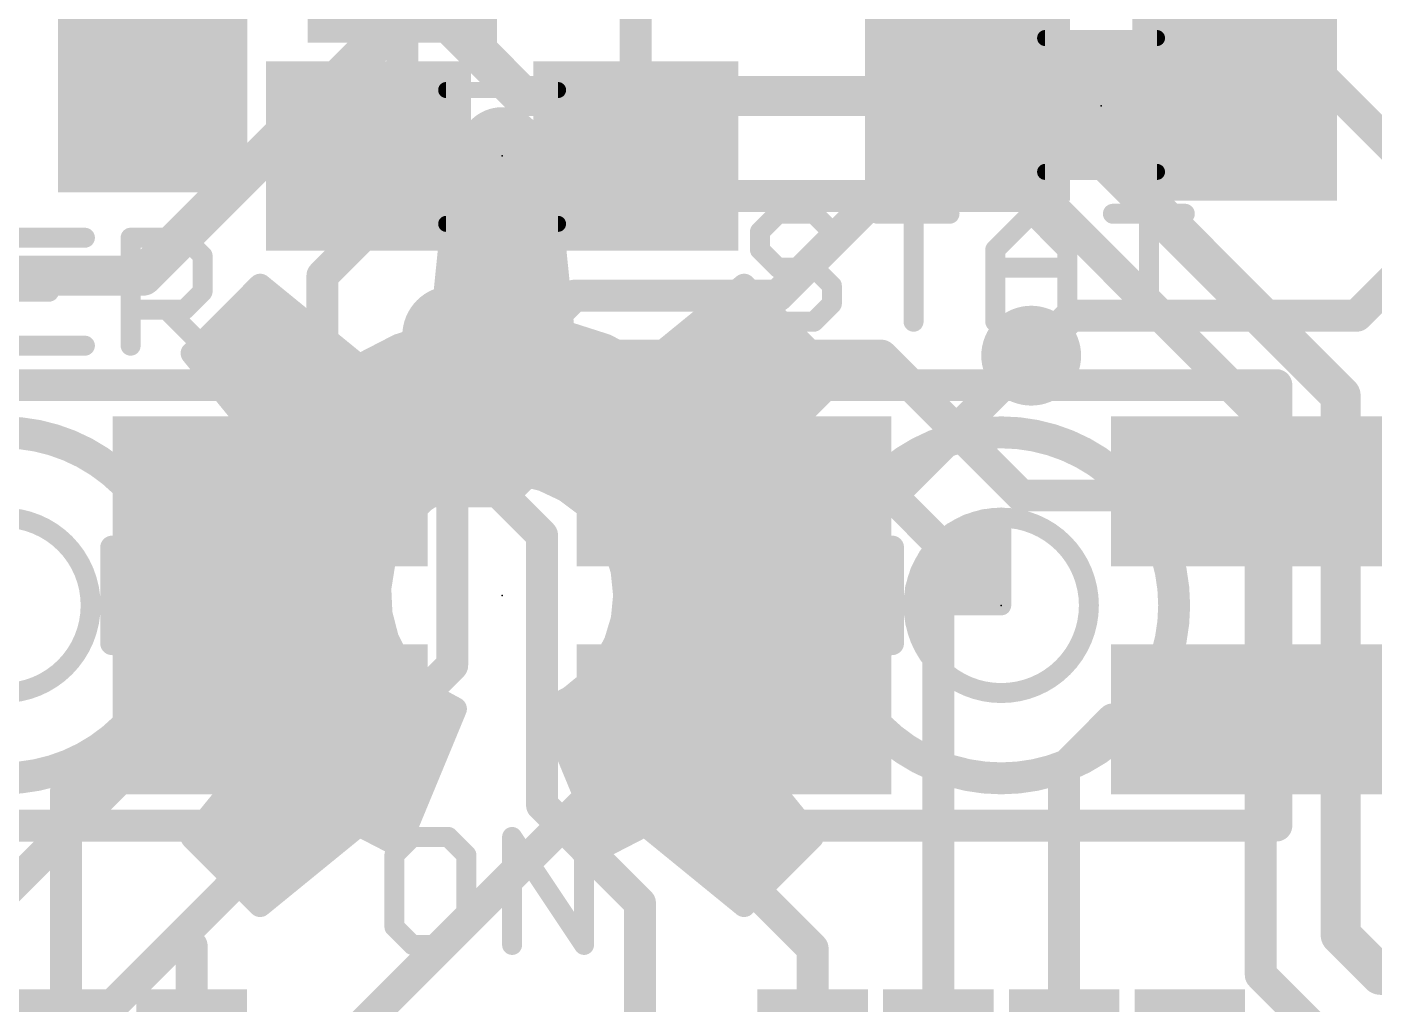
# Model space of a CAD drawing. Extents: x -41 to 66, y -12 to 41.
# Drawn here: x 7.14 to 15.71, y 25.72 to 31.93 of the extents above; entities that cross this region are included whole.
import ezdxf

# ---------------------------------------------------------------- set-up
doc = ezdxf.new("R2010")
doc.units = 0
for name, color, linetype in [('1', 12, 'CONTINUOUS'), ('16', 132, 'CONTINUOUS'), ('18', 110, 'CONTINUOUS'), ('21', 41, 'CONTINUOUS'), ('22', 40, 'CONTINUOUS'), ('23', 53, 'CONTINUOUS'), ('24', 53, 'CONTINUOUS'), ('29', 253, 'CONTINUOUS'), ('31', 253, 'CONTINUOUS'), ('51', 53, 'CONTINUOUS')]:
    doc.layers.add(name, color=color, linetype=linetype)

# ---------------------------------------------------------------- blocks, each defined once
blk = doc.blocks.new('RECT')
blk.add_solid([(-0.5, -0.5), (0.5, -0.5), (-0.5, 0.5), (0.5, 0.5)])
blk = doc.blocks.new('ROUNDV')
at = {"const_width": 0.5}
blk.add_lwpolyline([(0, -0.25, 1), (0, 0.25, 1), (0, -0.25)], format="xyb", dxfattribs=at)

msp = doc.modelspace()

# ---------------------------------------------------------------- linework, layer by layer
at = {"layer": '1', "const_width": 0.2032}
for points in [[(14.615, 33.375), (14.615, 31.6375)], [(9.525, 32.4875), (9.525, 31.33)], [(11.01, 31.115), (11.01, 32.219)], [(14.615, 31.6375), (14.82, 31.4325)], [(7.9375, 31.535), (7.9375, 31.1785)], [(11.9135, 30.226), (13.12, 31.4325)], [(15.5965, 30.099), (16.93, 31.4325)], [(9.525, 31.33), (9.31, 31.115)], [(10.6172, 30.226), (10.3632, 29.972)], [(10.6172, 30.226), (11.9135, 30.226)], [(13.7795, 30.099), (13.5255, 29.845)], [(13.7795, 30.099), (15.5965, 30.099)], [(10.3632, 29.972), (9.8425, 29.972)], [(10.414, 29.464), (10.795, 29.845)], [(10.795, 29.845), (12.573, 29.845)], [(12.573, 29.845), (13.462, 28.956)], [(10.414, 29.21), (10.414, 29.464)], [(10.1606, 28.9566), (10.414, 29.21)], [(8.685, 28.9825), (10.1346, 28.9825)], [(10.1346, 28.9825), (10.1606, 28.9566)], [(10.16, 28.956), (10.1606, 28.9566)], [(10.1606, 28.9566), (10.414, 28.7031)], [(11.635, 28.9825), (12.61, 28.9825)], [(12.935, 28.6575), (12.61, 28.9825)], [(13.462, 28.956), (15.0085, 28.956)], [(15.0085, 28.956), (15.035, 28.9825)], [(10.414, 28.7031), (10.414, 26.9875)], [(12.935, 25.39), (12.935, 28.6575)], [(7.8475, 27.5325), (7.385, 27.07)], [(8.685, 27.5325), (7.8475, 27.5325)], [(11.635, 27.5325), (11.635, 26.5758)], [(14.0451, 27.5325), (13.735, 27.2224)], [(15.035, 27.5325), (14.0451, 27.5325)], [(13.735, 25.39), (13.735, 27.2224)], [(7.385, 25.39), (7.385, 27.07)], [(11.037, 26.3645), (10.414, 26.9875)], [(12.135, 26.0758), (11.635, 26.5758)], [(11.037, 24.765), (11.037, 26.3645)], [(8.185, 25.39), (8.185, 26.092)], [(12.135, 25.39), (12.135, 26.0758)]]:
    msp.add_lwpolyline(points, dxfattribs=at)
at = {"layer": '1', "const_width": 0.1016}
for points in [[(14.6509, 31.6734, 1), (14.5791, 31.6016)], [(7.9883, 31.535, 1), (7.8867, 31.535)], [(14.5642, 31.6375, 1), (14.6658, 31.6375)], [(13.1559, 31.3966, 1), (13.0841, 31.4684)], [(14.7841, 31.3966, 1), (14.8559, 31.4684)], [(9.4742, 31.33, 1), (9.5758, 31.33)], [(9.5609, 31.2941, 1), (9.4891, 31.3659)], [(7.8867, 31.1785, 1), (7.9883, 31.1785)], [(9.2741, 31.1509, 1), (9.3459, 31.0791)], [(10.9592, 31.115, 1), (11.0608, 31.115)], [(10.6172, 30.2768, 1), (10.6172, 30.1752)], [(10.6531, 30.1901, 1), (10.5813, 30.2619)], [(11.8776, 30.2619, 1), (11.9494, 30.1901)], [(11.9135, 30.1752, 1), (11.9135, 30.2768)], [(13.7795, 30.1498, 1), (13.7795, 30.0482)], [(13.8154, 30.0631, 1), (13.7436, 30.1349)], [(15.5606, 30.1349, 1), (15.6324, 30.0631)], [(15.5965, 30.0482, 1), (15.5965, 30.1498)], [(9.8425, 30.0228, 1), (9.8425, 29.9212)], [(10.3273, 30.0079, 1), (10.3991, 29.9361)], [(10.3632, 29.9212, 1), (10.3632, 30.0228)], [(10.795, 29.8958, 1), (10.795, 29.7942)], [(10.8309, 29.8091, 1), (10.7591, 29.8809)], [(12.6089, 29.8809, 1), (12.5371, 29.8091)], [(12.573, 29.7942, 1), (12.573, 29.8958)], [(13.4896, 29.8809, 1), (13.5614, 29.8091)], [(10.4648, 29.464, 1), (10.3632, 29.464)], [(10.3781, 29.4999, 1), (10.4499, 29.4281)], [(10.4499, 29.1741, 1), (10.3781, 29.2459)], [(10.3632, 29.21, 1), (10.4648, 29.21)], [(8.685, 29.0333, 1), (8.685, 28.9317)], [(10.1705, 29.0184, 1), (10.0987, 28.9466)], [(10.1965, 28.9925, 1), (10.1246, 28.9206)], [(10.1965, 28.9206, 1), (10.1246, 28.9925)], [(10.1346, 28.9317, 1), (10.1346, 29.0333)], [(11.635, 29.0333, 1), (11.635, 28.9317)], [(12.6459, 29.0184, 1), (12.5741, 28.9466)], [(12.61, 28.9317, 1), (12.61, 29.0333)], [(13.462, 29.0068, 1), (13.462, 28.9052)], [(15.0709, 28.9466, 1), (14.9991, 29.0184)], [(15.0085, 28.9052, 1), (15.0085, 29.0068)], [(10.1241, 28.9919, 1), (10.1959, 28.9201)], [(10.1246, 28.9925, 1), (10.1965, 28.9206)], [(10.1246, 28.9206, 1), (10.1965, 28.9925)], [(13.4261, 28.9201, 1), (13.4979, 28.9919)], [(14.9726, 28.9919, 1), (15.0444, 28.9201)], [(10.4648, 28.7031, 1), (10.3632, 28.7031)], [(10.3781, 28.6672, 1), (10.4499, 28.739)], [(12.9858, 28.6575, 1), (12.8842, 28.6575)], [(12.8991, 28.6216, 1), (12.9709, 28.6934)], [(7.8475, 27.5833, 1), (7.8475, 27.4817)], [(7.8834, 27.4966, 1), (7.8116, 27.5684)], [(8.685, 27.4817, 1), (8.685, 27.5833)], [(11.6858, 27.5325, 1), (11.5842, 27.5325)], [(14.0451, 27.5833, 1), (14.0451, 27.4817)], [(14.081, 27.4966, 1), (14.0092, 27.5684)], [(15.035, 27.4817, 1), (15.035, 27.5833)], [(13.7858, 27.2224, 1), (13.6842, 27.2224)], [(13.6991, 27.2583, 1), (13.7709, 27.1865)], [(7.4358, 27.07, 1), (7.3342, 27.07)], [(7.3491, 27.1059, 1), (7.4209, 27.0341)], [(10.4499, 27.0234, 1), (10.3781, 26.9516)], [(10.3632, 26.9875, 1), (10.4648, 26.9875)], [(11.6709, 26.6117, 1), (11.5991, 26.5399)], [(11.5842, 26.5758, 1), (11.6858, 26.5758)], [(11.0878, 26.3645, 1), (10.9862, 26.3645)], [(11.0011, 26.3286, 1), (11.0729, 26.4004)], [(8.2358, 26.092, 1), (8.1342, 26.092)], [(12.1858, 26.0758, 1), (12.0842, 26.0758)], [(12.0991, 26.0399, 1), (12.1709, 26.1117)]]:
    msp.add_lwpolyline(points, format="xyb", dxfattribs=at)
at = {"layer": '16'}
for points, const_width in [([(14.732, 32.258), (16.51, 30.48)], 0.2032), ([(7.874, 30.353), (9.652, 32.131)], 0.254), ([(10.287, 31.496), (9.652, 32.131)], 0.254), ([(10.287, 31.496), (13.589, 31.496)], 0.254), ([(13.589, 31.496), (15.494, 29.591)], 0.254), ([(9.017, 30.353), (9.525, 30.861)], 0.2032), ([(9.525, 30.861), (13.589, 30.861)], 0.2032), ([(13.589, 30.861), (14.986, 29.464)], 0.2032), ([(4.572, 30.353), (7.874, 30.353)], 0.254), ([(9.017, 28.448), (9.017, 30.353)], 0.2032), ([(9.8425, 29.972), (9.8425, 27.8765)], 0.2032), ([(7.874, 24.1935), (13.5255, 29.845)], 0.2032), ([(15.494, 26.162), (15.494, 29.591)], 0.254), ([(15.494, 29.591), (15.494, 28.829)], 0.2032), ([(14.986, 29.464), (14.986, 25.908)], 0.2032), ([(4.445, 23.876), (9.017, 28.448)], 0.2032), ([(9.8425, 27.8765), (6.731, 24.765)], 0.2032), ([(15.748, 25.908), (15.494, 26.162)], 0.254), ([(14.986, 25.908), (15.494, 25.4)], 0.2032), ([(16.129, 25.908), (15.748, 25.908)], 0.254)]:
    msp.add_lwpolyline(points, dxfattribs=dict(at, const_width=const_width))
for points, const_width in [([(10.287, 31.5595, 1), (10.287, 31.4325)], 0.127), ([(13.6339, 31.5409, 1), (13.5441, 31.4511)], 0.127), ([(13.589, 31.4325, 1), (13.589, 31.5595)], 0.127), ([(10.2421, 31.4511, 1), (10.3319, 31.5409)], 0.127), ([(9.525, 30.9118, 1), (9.525, 30.8102)], 0.1016), ([(9.5609, 30.8251, 1), (9.4891, 30.8969)], 0.1016), ([(13.6249, 30.8969, 1), (13.5531, 30.8251)], 0.1016), ([(13.589, 30.8102, 1), (13.589, 30.9118)], 0.1016), ([(7.8291, 30.3979, 1), (7.9189, 30.3081)], 0.127), ([(7.874, 30.2895, 1), (7.874, 30.4165)], 0.127), ([(9.0678, 30.353, 1), (8.9662, 30.353)], 0.1016), ([(8.9811, 30.3889, 1), (9.0529, 30.3171)], 0.1016), ([(9.8933, 29.972, 1), (9.7917, 29.972)], 0.1016), ([(13.5614, 29.8091, 1), (13.4896, 29.8809)], 0.1016), ([(15.5575, 29.591, 1), (15.4305, 29.591)], 0.127), ([(15.4491, 29.5461, 1), (15.5389, 29.6359)], 0.127), ([(15.5448, 29.591, 1), (15.4432, 29.591)], 0.1016), ([(15.0368, 29.464, 1), (14.9352, 29.464)], 0.1016), ([(14.9501, 29.4281, 1), (15.0219, 29.4999)], 0.1016), ([(15.4432, 28.829, 1), (15.5448, 28.829)], 0.1016), ([(9.0529, 28.4121, 1), (8.9811, 28.4839)], 0.1016), ([(8.9662, 28.448, 1), (9.0678, 28.448)], 0.1016), ([(9.8784, 27.8406, 1), (9.8066, 27.9124)], 0.1016), ([(9.7917, 27.8765, 1), (9.8933, 27.8765)], 0.1016), ([(15.5389, 26.2069, 1), (15.4491, 26.1171)], 0.127), ([(15.4305, 26.162, 1), (15.5575, 26.162)], 0.127), ([(15.0219, 25.9439, 1), (14.9501, 25.8721)], 0.1016), ([(15.748, 25.9715, 1), (15.748, 25.8445)], 0.127), ([(15.7031, 25.8631, 1), (15.7929, 25.9529)], 0.127), ([(14.9352, 25.908, 1), (15.0368, 25.908)], 0.1016)]:
    msp.add_lwpolyline(points, format="xyb", dxfattribs=dict(at, const_width=const_width))
at = {"layer": '21'}
for points, const_width in [([(10.16, 31.0845), (10.16, 31.1455)], 0.5588), ([(11.9145, 30.7473), (11.8001, 30.6329)], 0.127), ([(12.1433, 30.7473), (11.9145, 30.7473)], 0.127), ([(12.2577, 30.6329), (12.1433, 30.7473)], 0.127), ([(12.5485, 30.7473), (13.0061, 30.7473)], 0.127), ([(12.7773, 30.0609), (12.7773, 30.7473)], 0.127), ([(13.2969, 30.5185), (13.5257, 30.7473)], 0.127), ([(13.5257, 30.7473), (13.7545, 30.5185)], 0.127), ([(14.0453, 30.7473), (14.5029, 30.7473)], 0.127), ([(14.2741, 30.0609), (14.2741, 30.7473)], 0.127), ([(11.8001, 30.6329), (11.8001, 30.5185)], 0.127), ([(7.5061, 30.5949), (7.0485, 30.5949)], 0.127), ([(7.7969, 29.9085), (7.7969, 30.5949)], 0.127), ([(7.7969, 30.5949), (8.1401, 30.5949)], 0.127), ([(8.1401, 30.5949), (8.2545, 30.4805)], 0.127), ([(8.2545, 30.4805), (8.2545, 30.2517)], 0.127), ([(11.8001, 30.5185), (11.9145, 30.4041)], 0.127), ([(13.2969, 30.0609), (13.2969, 30.5185)], 0.127), ([(13.7545, 30.5185), (13.7545, 30.0609)], 0.127), ([(11.9145, 30.4041), (12.1433, 30.4041)], 0.127), ([(12.1433, 30.4041), (12.2577, 30.2897)], 0.127), ([(13.2969, 30.4041), (13.7545, 30.4041)], 0.127), ([(12.2577, 30.2897), (12.2577, 30.1753)], 0.127), ([(7.0485, 30.2517), (7.2773, 30.2517)], 0.127), ([(8.2545, 30.2517), (8.1401, 30.1373)], 0.127), ([(8.1401, 30.1373), (7.7969, 30.1373)], 0.127), ([(8.0257, 30.1373), (8.2545, 29.9085)], 0.127), ([(11.9145, 30.0609), (11.8001, 30.1753)], 0.127), ([(12.2577, 30.1753), (12.1433, 30.0609)], 0.127), ([(12.1433, 30.0609), (11.9145, 30.0609)], 0.127), ([(7.0485, 29.9085), (7.5061, 29.9085)], 0.127), ([(6.477, 29.6575), (7.493, 29.6575)], 0.2032), ([(12.827, 29.6575), (13.843, 29.6575)], 0.2032), ([(13.335, 28.8163), (13.226, 28.8056)], 0.127), ([(13.335, 28.2575), (13.335, 28.8163)], 0.127), ([(13.1212, 28.7738), (13.0245, 28.7221)], 0.127), ([(13.226, 28.8056), (13.1212, 28.7738)], 0.127), ([(12.9399, 28.6526), (12.8704, 28.568)], 0.127), ([(13.0245, 28.7221), (12.9399, 28.6526)], 0.127), ([(13, 28.702), (13.335, 28.702)], 0.127), ([(12.8704, 28.568), (12.8187, 28.4713)], 0.127), ([(12.8762, 28.575), (13.335, 28.575)], 0.127), ([(8.735, 28.1559), (8.735, 28.3591)], 0.2032), ([(11.585, 28.1559), (11.585, 28.3591)], 0.2032), ([(12.8187, 28.4713), (12.7869, 28.3665)], 0.127), ([(12.8117, 28.448), (13.335, 28.448)], 0.127), ([(15.085, 28.1559), (15.085, 28.3591)], 0.2032), ([(12.7869, 28.3665), (12.7762, 28.2575)], 0.127), ([(12.7825, 28.321), (13.335, 28.321)], 0.127), ([(12.7762, 28.2575), (13.335, 28.2575)], 0.127), ([(6.477, 26.8575), (7.493, 26.8575)], 0.2032), ([(12.827, 26.8575), (13.843, 26.8575)], 0.2032), ([(9.5895, 26.7849), (9.4751, 26.6705)], 0.127), ([(9.8183, 26.7849), (9.5895, 26.7849)], 0.127), ([(9.9327, 26.6705), (9.8183, 26.7849)], 0.127), ([(10.2235, 26.0985), (10.2235, 26.7849)], 0.127), ([(10.2235, 26.7849), (10.6811, 26.0985)], 0.127), ([(10.6811, 26.0985), (10.6811, 26.7849)], 0.127), ([(9.4751, 26.6705), (9.4751, 26.2129)], 0.127), ([(9.9327, 26.2129), (9.9327, 26.6705)], 0.127), ([(9.4751, 26.2129), (9.5895, 26.0985)], 0.127), ([(9.8183, 26.0985), (9.9327, 26.2129)], 0.127), ([(9.5895, 26.0985), (9.8183, 26.0985)], 0.127)]:
    msp.add_lwpolyline(points, dxfattribs=dict(at, const_width=const_width))
for points, const_width in [([(10.2997, 31.1455, 1), (10.0203, 31.1455)], 0.2794), ([(10.0203, 31.0845, 1), (10.2997, 31.0845)], 0.2794), ([(11.9145, 30.779, 1), (11.9145, 30.7155)], 0.0635), ([(11.9369, 30.7248, 1), (11.892, 30.7697)], 0.0635), ([(12.1657, 30.7697, 1), (12.1208, 30.7248)], 0.0635), ([(12.1433, 30.7155, 1), (12.1433, 30.779)], 0.0635), ([(12.5485, 30.779, 1), (12.5485, 30.7155)], 0.0635), ([(12.809, 30.7473, 1), (12.7455, 30.7473)], 0.0635), ([(13.0061, 30.7155, 1), (13.0061, 30.779)], 0.0635), ([(13.5481, 30.7697, 1), (13.5032, 30.7248)], 0.0635), ([(13.5481, 30.7248, 1), (13.5032, 30.7697)], 0.0635), ([(14.0453, 30.779, 1), (14.0453, 30.7155)], 0.0635), ([(14.3059, 30.7473, 1), (14.2424, 30.7473)], 0.0635), ([(14.5029, 30.7155, 1), (14.5029, 30.779)], 0.0635), ([(11.8318, 30.6329, 1), (11.7683, 30.6329)], 0.0635), ([(11.7776, 30.6553, 1), (11.8225, 30.6104)], 0.0635), ([(12.2352, 30.6104, 1), (12.2801, 30.6553)], 0.0635), ([(7.5061, 30.5631, 1), (7.5061, 30.6266)], 0.0635), ([(7.7969, 30.6266, 1), (7.7969, 30.5631)], 0.0635), ([(7.8287, 30.5949, 1), (7.7652, 30.5949)], 0.0635), ([(8.1626, 30.6173, 1), (8.1177, 30.5724)], 0.0635), ([(8.1401, 30.5631, 1), (8.1401, 30.6266)], 0.0635), ([(8.2863, 30.4805, 1), (8.2228, 30.4805)], 0.0635), ([(8.2321, 30.458, 1), (8.277, 30.5029)], 0.0635), ([(11.7683, 30.5185, 1), (11.8318, 30.5185)], 0.0635), ([(11.8225, 30.5409, 1), (11.7776, 30.496)], 0.0635), ([(13.3287, 30.5185, 1), (13.2652, 30.5185)], 0.0635), ([(13.2744, 30.5409, 1), (13.3194, 30.496)], 0.0635), ([(13.7862, 30.5185, 1), (13.7227, 30.5185)], 0.0635), ([(13.732, 30.496, 1), (13.7769, 30.5409)], 0.0635), ([(11.9145, 30.4358, 1), (11.9145, 30.3723)], 0.0635), ([(11.892, 30.3816, 1), (11.9369, 30.4265)], 0.0635), ([(12.1657, 30.4265, 1), (12.1208, 30.3816)], 0.0635), ([(12.1433, 30.3723, 1), (12.1433, 30.4358)], 0.0635), ([(13.2969, 30.4358, 1), (13.2969, 30.3723)], 0.0635), ([(13.7545, 30.3723, 1), (13.7545, 30.4358)], 0.0635), ([(12.2894, 30.2897, 1), (12.2259, 30.2897)], 0.0635), ([(12.2352, 30.2672, 1), (12.2801, 30.3121)], 0.0635), ([(7.2773, 30.2199, 1), (7.2773, 30.2834)], 0.0635), ([(8.2228, 30.2517, 1), (8.2863, 30.2517)], 0.0635), ([(8.277, 30.2292, 1), (8.2321, 30.2741)], 0.0635), ([(7.7969, 30.169, 1), (7.7969, 30.1055)], 0.0635), ([(8.0482, 30.1597, 1), (8.0033, 30.1148)], 0.0635), ([(8.1177, 30.1597, 1), (8.1626, 30.1148)], 0.0635), ([(8.1401, 30.1055, 1), (8.1401, 30.169)], 0.0635), ([(11.8225, 30.1977, 1), (11.7776, 30.1528)], 0.0635), ([(12.2259, 30.1753, 1), (12.2894, 30.1753)], 0.0635), ([(12.2801, 30.1528, 1), (12.2352, 30.1977)], 0.0635), ([(11.9145, 30.0926, 1), (11.9145, 30.0292)], 0.0635), ([(11.892, 30.0384, 1), (11.9369, 30.0834)], 0.0635), ([(12.1208, 30.0834, 1), (12.1657, 30.0384)], 0.0635), ([(12.1433, 30.0292, 1), (12.1433, 30.0926)], 0.0635), ([(12.7455, 30.0609, 1), (12.809, 30.0609)], 0.0635), ([(13.2652, 30.0609, 1), (13.3287, 30.0609)], 0.0635), ([(13.7227, 30.0609, 1), (13.7862, 30.0609)], 0.0635), ([(14.2424, 30.0609, 1), (14.3059, 30.0609)], 0.0635), ([(7.5061, 29.8768, 1), (7.5061, 29.9402)], 0.0635), ([(7.7652, 29.9085, 1), (7.8287, 29.9085)], 0.0635), ([(8.2321, 29.886, 1), (8.277, 29.931)], 0.0635), ([(7.493, 29.6067, 1), (7.493, 29.7083)], 0.1016), ([(12.827, 29.7083, 1), (12.827, 29.6067)], 0.1016), ([(13.843, 29.6067, 1), (13.843, 29.7083)], 0.1016), ([(6.985, 27.6999, 1), (6.985, 28.8151, 1), (6.985, 27.6999)], 0.127), ([(13.335, 27.6999, 1), (13.335, 28.8151, 1), (13.335, 27.6999)], 0.127), ([(13.3668, 28.8163, 1), (13.3033, 28.8163)], 0.0635), ([(13.3381, 28.7847, 1), (13.3319, 28.8479)], 0.0635), ([(13.1119, 28.8041, 1), (13.1304, 28.7434)], 0.0635), ([(13.1361, 28.7458, 1), (13.1062, 28.8018)], 0.0635), ([(13.2229, 28.8372, 1), (13.2291, 28.774)], 0.0635), ([(13.2352, 28.7752, 1), (13.2168, 28.8359)], 0.0635), ([(12.9197, 28.6772, 1), (12.96, 28.6281)], 0.0635), ([(12.9644, 28.6325, 1), (12.9153, 28.6728)], 0.0635), ([(13, 28.7338, 1), (13, 28.6703)], 0.0635), ([(13.0096, 28.7501, 1), (13.0395, 28.6941)], 0.0635), ([(13.0447, 28.6976, 1), (13.0044, 28.7467)], 0.0635), ([(13.335, 28.6703, 1), (13.335, 28.7338)], 0.0635), ([(12.8984, 28.553, 1), (12.8424, 28.5829)], 0.0635), ([(12.8762, 28.6068, 1), (12.8762, 28.5433)], 0.0635), ([(13.335, 28.5433, 1), (13.335, 28.6068)], 0.0635), ([(12.8458, 28.5881, 1), (12.8949, 28.5478)], 0.0635), ([(8.7858, 28.3591, 1), (8.6842, 28.3591)], 0.1016), ([(11.6358, 28.3591, 1), (11.5342, 28.3591)], 0.1016), ([(12.8117, 28.4797, 1), (12.8117, 28.4163)], 0.0635), ([(12.7907, 28.4863, 1), (12.8467, 28.4564)], 0.0635), ([(12.8491, 28.4621, 1), (12.7884, 28.4806)], 0.0635), ([(13.335, 28.4163, 1), (13.335, 28.4797)], 0.0635), ([(15.1358, 28.3591, 1), (15.0342, 28.3591)], 0.1016), ([(12.7825, 28.3528, 1), (12.7825, 28.2893)], 0.0635), ([(12.8185, 28.3634, 1), (12.7553, 28.3696)], 0.0635), ([(12.7566, 28.3757, 1), (12.8173, 28.3573)], 0.0635), ([(13.335, 28.2893, 1), (13.335, 28.3528)], 0.0635), ([(12.7762, 28.2892, 1), (12.7762, 28.2258)], 0.0635), ([(12.7446, 28.2606, 1), (12.8078, 28.2544)], 0.0635), ([(13.3033, 28.2575, 1), (13.3668, 28.2575)], 0.0635), ([(13.335, 28.2258, 1), (13.335, 28.2892)], 0.0635), ([(8.6842, 28.1559, 1), (8.7858, 28.1559)], 0.1016), ([(11.5342, 28.1559, 1), (11.6358, 28.1559)], 0.1016), ([(15.0342, 28.1559, 1), (15.1358, 28.1559)], 0.1016), ([(7.493, 26.8067, 1), (7.493, 26.9083)], 0.1016), ([(12.827, 26.9083, 1), (12.827, 26.8067)], 0.1016), ([(13.843, 26.8067, 1), (13.843, 26.9083)], 0.1016), ([(9.5895, 26.8166, 1), (9.5895, 26.7531)], 0.0635), ([(9.6119, 26.7624, 1), (9.567, 26.8073)], 0.0635), ([(9.8407, 26.8073, 1), (9.7958, 26.7624)], 0.0635), ([(9.8183, 26.7531, 1), (9.8183, 26.8166)], 0.0635), ([(10.2499, 26.8025, 1), (10.1971, 26.7673)], 0.0635), ([(10.2553, 26.7849, 1), (10.1918, 26.7849)], 0.0635), ([(10.7128, 26.7849, 1), (10.6493, 26.7849)], 0.0635), ([(9.5068, 26.6705, 1), (9.4433, 26.6705)], 0.0635), ([(9.4526, 26.6929, 1), (9.4975, 26.648)], 0.0635), ([(9.9644, 26.6705, 1), (9.9009, 26.6705)], 0.0635), ([(9.9102, 26.648, 1), (9.9551, 26.6929)], 0.0635), ([(9.4975, 26.2353, 1), (9.4526, 26.1904)], 0.0635), ([(9.4433, 26.2129, 1), (9.5068, 26.2129)], 0.0635), ([(9.9009, 26.2129, 1), (9.9644, 26.2129)], 0.0635), ([(9.9551, 26.1904, 1), (9.9102, 26.2353)], 0.0635), ([(9.5895, 26.1303, 1), (9.5895, 26.0668)], 0.0635), ([(9.567, 26.076, 1), (9.6119, 26.121)], 0.0635), ([(9.7958, 26.121, 1), (9.8407, 26.076)], 0.0635), ([(9.8183, 26.0668, 1), (9.8183, 26.1303)], 0.0635), ([(10.6547, 26.0809, 1), (10.7075, 26.1161)], 0.0635), ([(10.1918, 26.0985, 1), (10.2553, 26.0985)], 0.0635), ([(10.6493, 26.0985, 1), (10.7128, 26.0985)], 0.0635)]:
    msp.add_lwpolyline(points, format="xyb", dxfattribs=dict(at, const_width=const_width))
at = {"layer": '22', "const_width": 0.15}
for points in [[(9.7734, 29.9957), (9.8553, 30.8024)], [(9.8553, 30.8024), (10.4647, 30.8024)], [(10.4647, 30.8024), (10.5466, 29.9957)], [(9.85, 30.75), (10.47, 30.75)], [(9.8347, 30.6), (10.4852, 30.6)], [(9.8195, 30.45), (10.5005, 30.45)], [(8.19, 29.8602), (8.6208, 30.291)], [(8.6208, 30.291), (9.2492, 29.7786)], [(9.8043, 30.3), (10.5157, 30.3)], [(11.0708, 29.7786), (11.6992, 30.291)], [(11.6992, 30.291), (12.13, 29.8602)], [(8.4798, 30.15), (8.7937, 30.15)], [(9.7891, 30.15), (10.5309, 30.15)], [(11.5263, 30.15), (11.8402, 30.15)], [(8.3298, 30), (8.9777, 30)], [(9.5023, 29.9089), (9.7734, 29.9957)], [(9.7738, 30), (10.5462, 30)], [(10.5466, 29.9957), (10.8177, 29.9089)], [(11.3423, 30), (11.9902, 30)], [(8.7024, 29.2318), (8.19, 29.8602)], [(8.1983, 29.85), (9.1616, 29.85)], [(9.2492, 29.7786), (9.5023, 29.9089)], [(9.3878, 29.85), (10.9322, 29.85)], [(10.8177, 29.9089), (11.0708, 29.7786)], [(11.1584, 29.85), (12.1217, 29.85)], [(12.13, 29.8602), (11.6176, 29.2318)], [(8.3206, 29.7), (11.9994, 29.7)], [(8.4429, 29.55), (11.8771, 29.55)], [(8.5653, 29.4), (11.7548, 29.4)], [(8.5721, 28.9787), (8.7024, 29.2318)], [(8.6876, 29.25), (11.6324, 29.25)], [(11.6176, 29.2318), (11.7479, 28.9787)], [(8.6345, 29.1), (10.1011, 29.1)], [(9.9437, 29.0718), (9.795, 29.0118)], [(10.1016, 29.1001), (9.9437, 29.0718)], [(10.262, 29.0956), (10.1016, 29.1001)], [(10.1052, 29.1), (11.6855, 29.1)], [(10.4181, 29.0584), (10.262, 29.0956)], [(8.4853, 28.7076), (8.5721, 28.9787)], [(9.795, 29.0118), (9.6616, 28.9226)], [(10.5632, 28.9902), (10.4181, 29.0584)], [(10.6914, 28.8937), (10.5632, 28.9902)], [(11.7479, 28.9787), (11.8347, 28.7076)], [(8.5629, 28.95), (9.7025, 28.95)], [(9.6616, 28.9226), (9.5492, 28.8081)], [(10.6166, 28.95), (11.7571, 28.95)], [(10.7972, 28.7731), (10.6914, 28.8937)], [(9.5492, 28.8081), (9.4626, 28.6731)], [(8.5149, 28.8), (9.544, 28.8)], [(10.7736, 28.8), (11.8051, 28.8)], [(10.8761, 28.6334), (10.7972, 28.7731)], [(7.6786, 28.6257), (8.4853, 28.7076)], [(7.918, 28.65), (9.4538, 28.65)], [(9.4626, 28.6731), (9.4054, 28.5232)], [(10.8667, 28.65), (12.402, 28.65)], [(10.9248, 28.4806), (10.8761, 28.6334)], [(11.8347, 28.7076), (12.6414, 28.6257)], [(7.6786, 28.0163), (7.6786, 28.6257)], [(12.6414, 28.6257), (12.6414, 28.0163)], [(7.6786, 28.5), (9.4016, 28.5)], [(9.4054, 28.5232), (9.38, 28.3648)], [(10.9186, 28.5), (12.6414, 28.5)], [(10.9413, 28.321), (10.9248, 28.4806)], [(7.6786, 28.35), (9.3807, 28.35)], [(9.38, 28.3648), (9.3875, 28.2046)], [(10.9263, 28.1686), (10.9413, 28.321)], [(10.9383, 28.35), (12.6414, 28.35)], [(9.3875, 28.2046), (9.4275, 28.0492)], [(7.6786, 28.2), (9.3886, 28.2)], [(10.8818, 28.022), (10.9263, 28.1686)], [(10.9294, 28.2), (12.6414, 28.2)], [(7.6786, 28.05), (9.4273, 28.05)], [(9.4275, 28.0492), (9.4985, 27.9054)], [(10.8903, 28.05), (12.6414, 28.05)], [(8.4853, 27.9344), (7.6786, 28.0163)], [(10.8096, 27.8869), (10.8818, 28.022)], [(12.6414, 28.0163), (11.8347, 27.9344)], [(8.5721, 27.6633), (8.4853, 27.9344)], [(8.4963, 27.9), (9.5027, 27.9)], [(9.4985, 27.9054), (9.5973, 27.779)], [(10.7125, 27.7685), (10.8096, 27.8869)], [(10.8166, 27.9), (11.8237, 27.9)], [(11.8347, 27.9344), (11.7479, 27.6633)], [(9.5973, 27.779), (9.7199, 27.6755)], [(8.5443, 27.75), (9.6316, 27.75)], [(10.5941, 27.6714), (10.7125, 27.7685)], [(10.6899, 27.75), (11.7757, 27.75)], [(8.7024, 27.4102), (8.5721, 27.6633)], [(9.7199, 27.6755), (9.861, 27.5992)], [(10.459, 27.5992), (10.5941, 27.6714)], [(11.7479, 27.6633), (11.6176, 27.4102)], [(8.6047, 27.6), (9.8595, 27.6)], [(9.861, 27.5992), (9.5022, 26.733)], [(10.8178, 26.733), (10.459, 27.5992)], [(10.4605, 27.6), (11.7153, 27.6)], [(8.6819, 27.45), (9.7992, 27.45)], [(10.5208, 27.45), (11.6381, 27.45)], [(8.19, 26.7818), (8.7024, 27.4102)], [(11.6176, 27.4102), (12.13, 26.7818)], [(8.6125, 27.3), (9.7371, 27.3)], [(10.5829, 27.3), (11.7075, 27.3)], [(8.4902, 27.15), (9.6749, 27.15)], [(10.6451, 27.15), (11.8298, 27.15)], [(8.3679, 27), (9.6128, 27)], [(10.7072, 27), (11.9521, 27)], [(8.2456, 26.85), (9.2328, 26.85)], [(9.2492, 26.8634), (8.6208, 26.351)], [(9.5022, 26.733), (9.2492, 26.8634)], [(9.2752, 26.85), (9.5507, 26.85)], [(10.7693, 26.85), (11.0448, 26.85)], [(11.0708, 26.8634), (10.8178, 26.733)], [(11.6992, 26.351), (11.0708, 26.8634)], [(11.0872, 26.85), (12.0744, 26.85)], [(8.6208, 26.351), (8.19, 26.7818)], [(12.13, 26.7818), (11.6992, 26.351)], [(8.2718, 26.7), (9.0488, 26.7)], [(11.2712, 26.7), (12.0482, 26.7)], [(8.4218, 26.55), (8.8649, 26.55)], [(11.4551, 26.55), (11.8982, 26.55)], [(8.5718, 26.4), (8.6809, 26.4)], [(11.6391, 26.4), (11.7482, 26.4)]]:
    msp.add_lwpolyline(points, dxfattribs=at)
at = {"layer": '22', "const_width": 0.075}
for points in [[(9.8553, 30.8399, 1), (9.8553, 30.7649)], [(9.8926, 30.7986, 1), (9.818, 30.8062)], [(10.502, 30.8062, 1), (10.4274, 30.7986)], [(10.4647, 30.7649, 1), (10.4647, 30.8399)], [(9.85, 30.7875, 1), (9.85, 30.7125)], [(10.47, 30.7125, 1), (10.47, 30.7875)], [(9.8347, 30.6375, 1), (9.8347, 30.5625)], [(10.4852, 30.5625, 1), (10.4852, 30.6375)], [(9.8195, 30.4875, 1), (9.8195, 30.4125)], [(10.5005, 30.4125, 1), (10.5005, 30.4875)], [(8.6445, 30.3201, 1), (8.5971, 30.2619)], [(8.6473, 30.2645, 1), (8.5943, 30.3175)], [(9.8043, 30.3375, 1), (9.8043, 30.2625)], [(10.5157, 30.2625, 1), (10.5157, 30.3375)], [(11.7257, 30.3175, 1), (11.6727, 30.2645)], [(11.7229, 30.2619, 1), (11.6755, 30.3201)], [(8.4798, 30.1875, 1), (8.4798, 30.1125)], [(8.7937, 30.1125, 1), (8.7937, 30.1875)], [(9.7891, 30.1875, 1), (9.7891, 30.1125)], [(10.5309, 30.1125, 1), (10.5309, 30.1875)], [(11.5263, 30.1875, 1), (11.5263, 30.1125)], [(11.8402, 30.1125, 1), (11.8402, 30.1875)], [(8.3298, 30.0375, 1), (8.3298, 29.9625)], [(8.9777, 29.9625, 1), (8.9777, 30.0375)], [(9.7361, 29.9995, 1), (9.8107, 29.9919)], [(9.7738, 30.0375, 1), (9.7738, 29.9625)], [(9.7848, 29.96, 1), (9.762, 30.0314)], [(10.558, 30.0314, 1), (10.5352, 29.96)], [(10.5093, 29.9919, 1), (10.5839, 29.9995)], [(10.5462, 29.9625, 1), (10.5462, 30.0375)], [(11.3423, 30.0375, 1), (11.3423, 29.9625)], [(11.9902, 29.9625, 1), (11.9902, 30.0375)], [(8.2191, 29.8839, 1), (8.1609, 29.8365)], [(8.1635, 29.8867, 1), (8.2165, 29.8337)], [(8.1983, 29.8875, 1), (8.1983, 29.8125)], [(9.1616, 29.8125, 1), (9.1616, 29.8875)], [(9.3878, 29.8875, 1), (9.3878, 29.8125)], [(9.4908, 29.9446, 1), (9.5137, 29.8732)], [(9.5194, 29.8756, 1), (9.4851, 29.9423)], [(10.8349, 29.9423, 1), (10.8006, 29.8756)], [(10.8063, 29.8732, 1), (10.8292, 29.9446)], [(10.9322, 29.8125, 1), (10.9322, 29.8875)], [(11.1584, 29.8875, 1), (11.1584, 29.8125)], [(12.1591, 29.8365, 1), (12.1009, 29.8839)], [(12.1035, 29.8337, 1), (12.1565, 29.8867)], [(12.1217, 29.8125, 1), (12.1217, 29.8875)], [(9.232, 29.8119, 1), (9.2664, 29.7453)], [(9.2255, 29.7495, 1), (9.2729, 29.8077)], [(11.0471, 29.8077, 1), (11.0945, 29.7495)], [(11.0536, 29.7453, 1), (11.088, 29.8119)], [(8.3206, 29.7375, 1), (8.3206, 29.6625)], [(11.9994, 29.6625, 1), (11.9994, 29.7375)], [(8.4429, 29.5875, 1), (8.4429, 29.5125)], [(11.8771, 29.5125, 1), (11.8771, 29.5875)], [(8.5653, 29.4375, 1), (8.5653, 29.3625)], [(11.7548, 29.3625, 1), (11.7548, 29.4375)], [(8.6876, 29.2875, 1), (8.6876, 29.2125)], [(8.7357, 29.2146, 1), (8.6691, 29.249)], [(11.6509, 29.249, 1), (11.5843, 29.2146)], [(11.6324, 29.2125, 1), (11.6324, 29.2875)], [(8.6733, 29.2081, 1), (8.7315, 29.2555)], [(11.5885, 29.2555, 1), (11.6467, 29.2081)], [(8.6345, 29.1375, 1), (8.6345, 29.0625)], [(9.9371, 29.1087, 1), (9.9504, 29.0348)], [(9.9578, 29.037, 1), (9.9297, 29.1065)], [(10.1027, 29.1376, 1), (10.1006, 29.0626)], [(10.1052, 29.1375, 1), (10.1052, 29.0625)], [(10.1083, 29.0632, 1), (10.095, 29.137)], [(10.1011, 29.0625, 1), (10.1011, 29.1375)], [(10.2707, 29.1321, 1), (10.2533, 29.0591)], [(10.261, 29.0581, 1), (10.2631, 29.1331)], [(11.6855, 29.0625, 1), (11.6855, 29.1375)], [(8.6078, 28.9673, 1), (8.5364, 28.9902)], [(9.7809, 29.0465, 1), (9.809, 28.977)], [(9.8158, 28.9806, 1), (9.7741, 29.0429)], [(10.434, 29.0924, 1), (10.4021, 29.0245)], [(10.4094, 29.022, 1), (10.4268, 29.0949)], [(10.5858, 29.0201, 1), (10.5407, 28.9602)], [(10.5473, 28.9562, 1), (10.5792, 29.0241)], [(11.7836, 28.9902, 1), (11.7122, 28.9673)], [(8.5629, 28.9875, 1), (8.5629, 28.9125)], [(8.5387, 28.9959, 1), (8.6054, 28.9616)], [(9.6407, 28.9538, 1), (9.6824, 28.8914)], [(9.6883, 28.8964, 1), (9.6348, 28.9489)], [(9.7025, 28.9125, 1), (9.7025, 28.9875)], [(10.6166, 28.9875, 1), (10.6166, 28.9125)], [(10.7196, 28.9184, 1), (10.6632, 28.869)], [(11.7146, 28.9616, 1), (11.7813, 28.9959)], [(11.7571, 28.9125, 1), (11.7571, 28.9875)], [(9.5808, 28.7879, 1), (9.5176, 28.8284)], [(10.6689, 28.8638, 1), (10.714, 28.9237)], [(8.5149, 28.8375, 1), (8.5149, 28.7625)], [(9.5224, 28.8344, 1), (9.576, 28.7819)], [(9.544, 28.7625, 1), (9.544, 28.8375)], [(10.7736, 28.8375, 1), (10.7736, 28.7625)], [(10.8299, 28.7915, 1), (10.7646, 28.7547)], [(10.769, 28.7484, 1), (10.8254, 28.7978)], [(11.8051, 28.7625, 1), (11.8051, 28.8375)], [(7.918, 28.6875, 1), (7.918, 28.6125)], [(8.4496, 28.719, 1), (8.521, 28.6962)], [(8.4891, 28.6703, 1), (8.4815, 28.7449)], [(9.431, 28.6934, 1), (9.4941, 28.6529)], [(9.4976, 28.6597, 1), (9.4275, 28.6865)], [(9.4538, 28.6125, 1), (9.4538, 28.6875)], [(10.8667, 28.6875, 1), (10.8667, 28.6125)], [(10.9118, 28.6448, 1), (10.8404, 28.622)], [(11.8385, 28.7449, 1), (11.8309, 28.6703)], [(11.799, 28.6962, 1), (11.8704, 28.719)], [(12.402, 28.6125, 1), (12.402, 28.6875)], [(7.7161, 28.6257, 1), (7.6411, 28.6257)], [(7.6748, 28.663, 1), (7.6824, 28.5884)], [(10.8435, 28.615, 1), (10.9088, 28.6519)], [(12.6789, 28.6257, 1), (12.6039, 28.6257)], [(12.6376, 28.5884, 1), (12.6452, 28.663)], [(7.6786, 28.5375, 1), (7.6786, 28.4625)], [(9.3703, 28.5366, 1), (9.4404, 28.5099)], [(9.4424, 28.5173, 1), (9.3683, 28.5292)], [(9.4016, 28.4625, 1), (9.4016, 28.5375)], [(10.9186, 28.5375, 1), (10.9186, 28.4625)], [(10.9621, 28.4844, 1), (10.8875, 28.4767)], [(12.6414, 28.4625, 1), (12.6414, 28.5375)], [(10.8891, 28.4692, 1), (10.9606, 28.492)], [(7.6786, 28.3875, 1), (7.6786, 28.3125)], [(9.3429, 28.3708, 1), (9.417, 28.3589)], [(9.4174, 28.3666, 1), (9.3425, 28.3631)], [(9.3807, 28.3125, 1), (9.3807, 28.3875)], [(10.9383, 28.3875, 1), (10.9383, 28.3125)], [(10.9786, 28.3173, 1), (10.904, 28.3247)], [(12.6414, 28.3125, 1), (12.6414, 28.3875)], [(9.4238, 28.2139, 1), (9.3511, 28.1952)], [(10.904, 28.3171, 1), (10.9786, 28.3249)], [(7.6786, 28.2375, 1), (7.6786, 28.1625)], [(9.35, 28.2028, 1), (9.4249, 28.2063)], [(9.3886, 28.1625, 1), (9.3886, 28.2375)], [(10.889, 28.1723, 1), (10.9636, 28.1649)], [(10.9622, 28.1577, 1), (10.8904, 28.1795)], [(10.9294, 28.2375, 1), (10.9294, 28.1625)], [(12.6414, 28.1625, 1), (12.6414, 28.2375)], [(7.6786, 28.0875, 1), (7.6786, 28.0125)], [(9.4612, 28.0658, 1), (9.3939, 28.0327)], [(9.4273, 28.0125, 1), (9.4273, 28.0875)], [(10.8903, 28.0875, 1), (10.8903, 28.0125)], [(12.6414, 28.0125, 1), (12.6414, 28.0875)], [(7.6824, 28.0536, 1), (7.6748, 27.979)], [(7.6411, 28.0163, 1), (7.7161, 28.0163)], [(9.3912, 28.0399, 1), (9.4638, 28.0586)], [(10.846, 28.0329, 1), (10.9177, 28.0111)], [(10.9149, 28.0043, 1), (10.8488, 28.0397)], [(12.6039, 28.0163, 1), (12.6789, 28.0163)], [(12.6452, 27.979, 1), (12.6376, 28.0536)], [(8.521, 27.9458, 1), (8.4496, 27.923)], [(8.4963, 27.9375, 1), (8.4963, 27.8625)], [(8.4815, 27.8971, 1), (8.4891, 27.9717)], [(9.528, 27.9285, 1), (9.4689, 27.8823)], [(9.4648, 27.8888, 1), (9.5321, 27.9219)], [(9.5027, 27.8625, 1), (9.5027, 27.9375)], [(10.7766, 27.9046, 1), (10.8427, 27.8693)], [(10.8166, 27.9375, 1), (10.8166, 27.8625)], [(10.8386, 27.8632, 1), (10.7807, 27.9107)], [(11.8309, 27.9717, 1), (11.8385, 27.8971)], [(11.8704, 27.923, 1), (11.799, 27.9458)], [(11.8237, 27.8625, 1), (11.8237, 27.9375)], [(9.6215, 27.8076, 1), (9.5731, 27.7503)], [(8.5443, 27.7875, 1), (8.5443, 27.7125)], [(9.5678, 27.7559, 1), (9.6268, 27.8021)], [(9.6316, 27.7125, 1), (9.6316, 27.7875)], [(10.6899, 27.7875, 1), (10.6899, 27.7125)], [(10.6835, 27.7923, 1), (10.7415, 27.7448)], [(10.7363, 27.7396, 1), (10.6887, 27.7975)], [(11.7757, 27.7125, 1), (11.7757, 27.7875)], [(8.6054, 27.6804, 1), (8.5387, 27.6461)], [(8.5364, 27.6518, 1), (8.6078, 27.6747)], [(9.7377, 27.7085, 1), (9.702, 27.6425)], [(9.6957, 27.6468, 1), (9.7441, 27.7041)], [(10.5703, 27.7004, 1), (10.6179, 27.6424)], [(10.6118, 27.6383, 1), (10.5764, 27.7045)], [(11.7122, 27.6747, 1), (11.7836, 27.6518)], [(11.7813, 27.6461, 1), (11.7146, 27.6804)], [(8.6047, 27.6375, 1), (8.6047, 27.5625)], [(9.8956, 27.5848, 1), (9.8264, 27.6136)], [(9.8432, 27.5662, 1), (9.8788, 27.6322)], [(9.8595, 27.5625, 1), (9.8595, 27.6375)], [(10.4936, 27.6136, 1), (10.4244, 27.5848)], [(10.4413, 27.6323, 1), (10.4767, 27.5661)], [(10.4605, 27.6375, 1), (10.4605, 27.5625)], [(11.7153, 27.5625, 1), (11.7153, 27.6375)], [(8.6819, 27.4875, 1), (8.6819, 27.4125)], [(9.7992, 27.4125, 1), (9.7992, 27.4875)], [(10.5208, 27.4875, 1), (10.5208, 27.4125)], [(11.6381, 27.4125, 1), (11.6381, 27.4875)], [(8.6691, 27.393, 1), (8.7357, 27.4274)], [(8.7315, 27.3865, 1), (8.6733, 27.4339)], [(11.6467, 27.4339, 1), (11.5885, 27.3865)], [(11.5843, 27.4274, 1), (11.6509, 27.393)], [(8.6125, 27.3375, 1), (8.6125, 27.2625)], [(9.7371, 27.2625, 1), (9.7371, 27.3375)], [(10.5829, 27.3375, 1), (10.5829, 27.2625)], [(11.7075, 27.2625, 1), (11.7075, 27.3375)], [(8.4902, 27.1875, 1), (8.4902, 27.1125)], [(9.6749, 27.1125, 1), (9.6749, 27.1875)], [(10.6451, 27.1875, 1), (10.6451, 27.1125)], [(11.8298, 27.1125, 1), (11.8298, 27.1875)], [(8.3679, 27.0375, 1), (8.3679, 26.9625)], [(9.6128, 26.9625, 1), (9.6128, 27.0375)], [(10.7072, 27.0375, 1), (10.7072, 26.9625)], [(11.9521, 26.9625, 1), (11.9521, 27.0375)], [(8.2456, 26.8875, 1), (8.2456, 26.8125)], [(9.2664, 26.8967, 1), (9.232, 26.8301)], [(9.2729, 26.8343, 1), (9.2255, 26.8925)], [(9.2328, 26.8125, 1), (9.2328, 26.8875)], [(9.2752, 26.8875, 1), (9.2752, 26.8125)], [(9.5507, 26.8125, 1), (9.5507, 26.8875)], [(10.7693, 26.8875, 1), (10.7693, 26.8125)], [(11.0945, 26.8925, 1), (11.0471, 26.8343)], [(11.0448, 26.8125, 1), (11.0448, 26.8875)], [(11.0872, 26.8875, 1), (11.0872, 26.8125)], [(11.088, 26.8301, 1), (11.0536, 26.8967)], [(12.0744, 26.8125, 1), (12.0744, 26.8875)], [(8.2165, 26.8083, 1), (8.1635, 26.7553)], [(8.1609, 26.8055, 1), (8.2191, 26.7581)], [(12.1009, 26.7581, 1), (12.1591, 26.8055)], [(12.1565, 26.7553, 1), (12.1035, 26.8083)], [(8.2718, 26.7375, 1), (8.2718, 26.6625)], [(9.0488, 26.6625, 1), (9.0488, 26.7375)], [(9.4676, 26.7474, 1), (9.5368, 26.7186)], [(9.485, 26.6997, 1), (9.5194, 26.7663)], [(10.8006, 26.7663, 1), (10.835, 26.6997)], [(10.7832, 26.7186, 1), (10.8524, 26.7474)], [(11.2712, 26.7375, 1), (11.2712, 26.6625)], [(12.0482, 26.6625, 1), (12.0482, 26.7375)], [(8.4218, 26.5875, 1), (8.4218, 26.5125)], [(8.8649, 26.5125, 1), (8.8649, 26.5875)], [(11.4551, 26.5875, 1), (11.4551, 26.5125)], [(11.8982, 26.5125, 1), (11.8982, 26.5875)], [(8.5718, 26.4375, 1), (8.5718, 26.3625)], [(8.5971, 26.3801, 1), (8.6445, 26.3219)], [(8.5943, 26.3245, 1), (8.6473, 26.3775)], [(8.6809, 26.3625, 1), (8.6809, 26.4375)], [(11.6391, 26.4375, 1), (11.6391, 26.3625)], [(11.6727, 26.3775, 1), (11.7257, 26.3245)], [(11.6755, 26.3219, 1), (11.7229, 26.3801)], [(11.7482, 26.3625, 1), (11.7482, 26.4375)]]:
    msp.add_lwpolyline(points, format="xyb", dxfattribs=at)
at = {"layer": '23'}
for p in [(13.97, 31.4325), (10.16, 31.115), (13.335, 28.2575)]:
    msp.add_point(p, dxfattribs=at)
at = {"layer": '24'}
msp.add_point((10.16, 28.321), dxfattribs=at)
at = {"layer": '51'}
for points, const_width in [([(13.614, 31.8645), (14.326, 31.8645)], 0.1016), ([(10.516, 31.534), (9.804, 31.534)], 0.1016), ([(13.614, 31.0135), (14.326, 31.0135)], 0.1016), ([(10.516, 30.683), (9.804, 30.683)], 0.1016), ([(8.735, 29.6575), (5.235, 29.6575)], 0.2032), ([(8.735, 26.8575), (8.735, 29.6575)], 0.2032), ([(15.085, 29.6575), (11.585, 29.6575)], 0.2032), ([(11.585, 29.6575), (11.585, 26.8575)], 0.2032), ([(15.085, 26.8575), (15.085, 29.6575)], 0.2032), ([(12.1688, 29.6173), (11.6188, 29.0673)], 0.2032), ([(5.235, 26.8575), (8.735, 26.8575)], 0.2032), ([(11.585, 26.8575), (15.085, 26.8575)], 0.2032)]:
    msp.add_lwpolyline(points, dxfattribs=dict(at, const_width=const_width))
for points, const_width in [([(13.614, 31.8899, 1), (13.614, 31.8391)], 0.0508), ([(14.326, 31.8391, 1), (14.326, 31.8899)], 0.0508), ([(9.804, 31.5594, 1), (9.804, 31.5086)], 0.0508), ([(10.516, 31.5086, 1), (10.516, 31.5594)], 0.0508), ([(13.614, 31.0389, 1), (13.614, 30.9881)], 0.0508), ([(14.326, 30.9881, 1), (14.326, 31.0389)], 0.0508), ([(9.804, 30.7084, 1), (9.804, 30.6576)], 0.0508), ([(10.516, 30.6576, 1), (10.516, 30.7084)], 0.0508), ([(8.7858, 29.6575, 1), (8.6842, 29.6575)], 0.1016), ([(8.735, 29.6067, 1), (8.735, 29.7083)], 0.1016), ([(11.585, 29.7083, 1), (11.585, 29.6067)], 0.1016), ([(11.6358, 29.6575, 1), (11.5342, 29.6575)], 0.1016), ([(15.1358, 29.6575, 1), (15.0342, 29.6575)], 0.1016), ([(15.085, 29.6067, 1), (15.085, 29.7083)], 0.1016), ([(12.2047, 29.5814, 1), (12.1329, 29.6532)], 0.1016), ([(6.985, 27.1575, 1), (6.985, 29.3575, 1), (6.985, 27.1575)], 0.2032), ([(13.335, 27.1575, 1), (13.335, 29.3575, 1), (13.335, 27.1575)], 0.2032), ([(11.5829, 29.1032, 1), (11.6547, 29.0314)], 0.1016), ([(8.6842, 26.8575, 1), (8.7858, 26.8575)], 0.1016), ([(8.735, 26.8067, 1), (8.735, 26.9083)], 0.1016), ([(11.585, 26.9083, 1), (11.585, 26.8067)], 0.1016), ([(11.5342, 26.8575, 1), (11.6358, 26.8575)], 0.1016), ([(15.0342, 26.8575, 1), (15.1358, 26.8575)], 0.1016), ([(15.085, 26.8067, 1), (15.085, 26.9083)], 0.1016)]:
    msp.add_lwpolyline(points, format="xyb", dxfattribs=dict(at, const_width=const_width))

# ---------------------------------------------------------------- block references
at = {"layer": '1', "xscale": 1.1}
for p, rotation in [((7.9375, 31.535), 270), ((9.31, 31.115), 180), ((11.01, 31.115), 180)]:
    msp.add_blockref('RECT', p, dxfattribs=dict(at, rotation=rotation))
for p in [(13.12, 31.4325), (14.82, 31.4325)]:
    msp.add_blockref('RECT', p, dxfattribs=at)
at = {"layer": '1', "xscale": 0.75, "yscale": 1.8, "rotation": 90}
for p in [(8.685, 28.9825), (11.635, 28.9825), (15.035, 28.9825), (8.685, 27.5325), (11.635, 27.5325), (15.035, 27.5325)]:
    msp.add_blockref('RECT', p, dxfattribs=at)
at = {"layer": '18', "xscale": 0.635, "yscale": 0.635}
for p in [(9.8425, 29.972), (9.8425, 29.972), (13.5255, 29.845), (13.5255, 29.845)]:
    msp.add_blockref('ROUNDV', p, dxfattribs=at)
at = {"layer": '21', "xscale": 0.4572, "yscale": 0.762}
msp.add_blockref('RECT', (13.97, 31.4325), dxfattribs=at)
at = {"layer": '29'}
for p, xscale, yscale, rotation in [((9.525, 32.4875), 1.3032, 1.2032, 270), ((7.9375, 31.535), 1.3032, 1.2032, 270), ((9.31, 31.115), 1.3032, 1.2032, 180), ((11.01, 31.115), 1.3032, 1.2032, 180), ((8.685, 28.9825), 0.9532, 2.0032, 90), ((11.635, 28.9825), 0.9532, 2.0032, 90), ((15.035, 28.9825), 0.9532, 2.0032, 90), ((8.685, 27.5325), 0.9532, 2.0032, 90), ((11.635, 27.5325), 0.9532, 2.0032, 90), ((15.035, 27.5325), 0.9532, 2.0032, 90)]:
    msp.add_blockref('RECT', p, dxfattribs=dict(at, xscale=xscale, yscale=yscale, rotation=rotation))
for p, xscale, yscale in [((13.12, 31.4325), 1.3032, 1.2032), ((14.82, 31.4325), 1.3032, 1.2032), ((7.385, 25.39), 0.7032, 0.8532), ((8.185, 25.39), 0.7032, 0.8532), ((12.135, 25.39), 0.7032, 0.8532), ((12.935, 25.39), 0.7032, 0.8532), ((13.735, 25.39), 0.7032, 0.8532), ((14.535, 25.39), 0.7032, 0.8532)]:
    msp.add_blockref('RECT', p, dxfattribs=dict(at, xscale=xscale, yscale=yscale))
at = {"layer": '31', "xscale": 1.1}
for p, rotation in [((7.9375, 31.535), 270), ((9.31, 31.115), 180), ((11.01, 31.115), 180)]:
    msp.add_blockref('RECT', p, dxfattribs=dict(at, rotation=rotation))
for p in [(13.12, 31.4325), (14.82, 31.4325)]:
    msp.add_blockref('RECT', p, dxfattribs=at)
at = {"layer": '31', "xscale": 0.75, "yscale": 1.8, "rotation": 90}
for p in [(8.685, 28.9825), (11.635, 28.9825), (15.035, 28.9825), (8.685, 27.5325), (11.635, 27.5325), (15.035, 27.5325)]:
    msp.add_blockref('RECT', p, dxfattribs=at)
at = {"layer": '51', "xscale": 0.5001, "yscale": 0.95}
for p, rotation in [((7.9426, 31.8048), 270), ((9.5798, 31.1099), 180), ((10.7482, 31.1099), 180)]:
    msp.add_blockref('RECT', p, dxfattribs=dict(at, rotation=rotation))
for p in [(13.3819, 31.4376), (14.5503, 31.4376)]:
    msp.add_blockref('RECT', p, dxfattribs=at)

doc.saveas('drawing.dxf')
